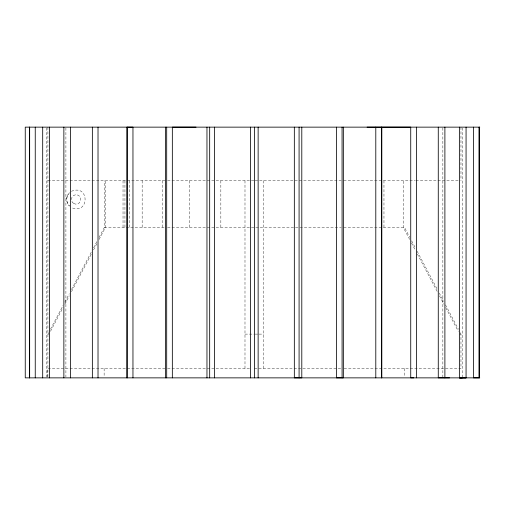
<?xml version="1.0" encoding="UTF-8"?>
<svg xmlns="http://www.w3.org/2000/svg" width="505" height="505" viewBox="0 0 505 505"><rect width="100%" height="100%" fill="white"/><g stroke="black" fill="none" stroke-linecap="round" stroke-linejoin="round"><path stroke-width="0.38" stroke-dasharray="2.52 1.89" d="M48.65 332.713L47.912 334.108L49.023 334.108M50.487 329.235L63.011 305.569M64.848 302.091L69.267 293.74M71.476 289.561L91.367 251.976M93.576 247.803L97.257 240.841M99.1 237.363L104.251 227.616L104.251 180.664M50.494 331.318L63.018 307.659M64.861 304.174L69.28 295.823M71.489 291.65L91.373 254.066M93.583 249.887L97.263 242.93M99.106 239.446L105.368 227.616L105.368 180.664M71.388 191.313C89.644 183.561 89.644 215.326 71.388 207.58M47.912 180.664L165.059 180.664M167.584 180.664L254.381 180.664M255.158 180.664L341.172 180.664M343.709 180.664L415.129 180.664M415.912 180.664L458.168 180.664M104.251 227.616L165.059 227.616M167.584 227.616L341.172 227.616M343.709 227.616L404.625 227.616L409.782 237.363M244.988 334.108L254.381 334.108M255.158 334.108L258.289 334.108M259.071 334.108L263.768 334.108M459.733 334.108L460.97 334.108L460.97 368.473L343.659 368.473M165.097 368.473L47.786 368.473L47.786 377.084M167.584 368.473L251.269 368.473M254.381 368.473L341.172 368.473M411.625 240.841L415.306 247.803M417.149 251.282L437.399 289.561M439.243 293.039L443.661 301.39M445.505 304.875L458.388 329.235M460.232 332.713L460.97 334.108M409.65 239.446L403.388 227.616L403.388 180.664M411.493 242.93L415.539 250.587M417.382 254.066L437.639 292.344M439.476 295.823L443.895 304.174M445.738 307.659L458.262 331.318M462.252 127.929L462.271 377.077M460.97 127.14L460.97 180.664M442.853 127.929L442.853 377.077M404.625 368.473L404.625 377.084M383.964 180.664L383.964 227.616M263.768 180.664L263.768 368.473M244.988 180.664L244.988 368.473M220.843 180.664L220.843 227.616M189.59 180.664L189.59 227.616M162.755 180.664L162.755 227.616M142.164 180.664L142.164 227.616M129.223 180.664L129.223 227.616M124.931 180.664L124.931 227.616M123.037 180.664L123.037 227.616M104.131 368.473L104.131 377.084M65.903 127.929L65.903 377.077M47.912 127.14L47.912 377.866M46.504 127.929L46.504 377.077M67.013 197.013C66.212 200.22 67.146 203.711 69.444 206.084A9.393 9.387 0 0 1 69.444 192.803L67.948 194.747L67.013 197.013M73.736 203.509A4.697 4.697 0 0 0 80.775 199.443A4.697 4.697 0 0 0 73.736 195.378A4.697 4.697 0 0 0 73.736 203.509"/><path stroke-width="0.76" d="M126.989 377.866L127.083 127.134L127.083 377.866M301.794 127.14L301.794 377.866L294.333 377.866L294.333 127.14M343.356 127.14L343.356 377.866L336.418 377.866L336.418 127.14M462.271 377.86L459.373 377.866L459.373 127.14M126.989 127.14L132.96 127.134L132.96 377.866M196.047 127.14L172.338 127.146L172.338 377.866M479.75 127.14L25.25 127.14L25.25 377.866L466.065 377.866L466.065 127.14M413.74 377.866L410.735 377.866L410.735 127.14L367.066 127.14M449.557 377.866L438.271 377.866L438.271 127.14M479.75 377.866L459.398 377.86L466.09 377.86M479.258 127.14L479.258 377.866M479.106 127.14L479.106 377.866L473.507 377.866L473.507 127.14M444.892 127.14L444.892 377.866M416.398 127.14L416.398 377.866M381.767 127.14L381.767 377.866M381.673 127.14L381.673 377.866M375.796 127.14L375.796 377.866M342.062 127.14L342.087 377.847M299.08 127.14L299.086 377.854M258.137 127.14L258.137 377.866M254.381 127.14L254.381 377.866M250.619 127.14L250.619 377.866M214.423 127.14L214.423 377.866M209.676 127.14L209.676 377.866M206.962 127.14L206.962 377.866M166.694 127.14L166.694 377.866M165.4 127.14L165.4 377.866M98.02 127.14L98.02 377.866M92.358 127.14L92.358 377.866M70.485 127.14L70.485 377.866M63.864 127.14L63.864 377.866M49.383 127.14L49.383 377.866M42.691 127.14L42.691 377.866M35.249 127.14L35.249 377.866M29.65 127.14L29.65 377.866M29.498 127.14L29.498 377.866"/></g></svg>
